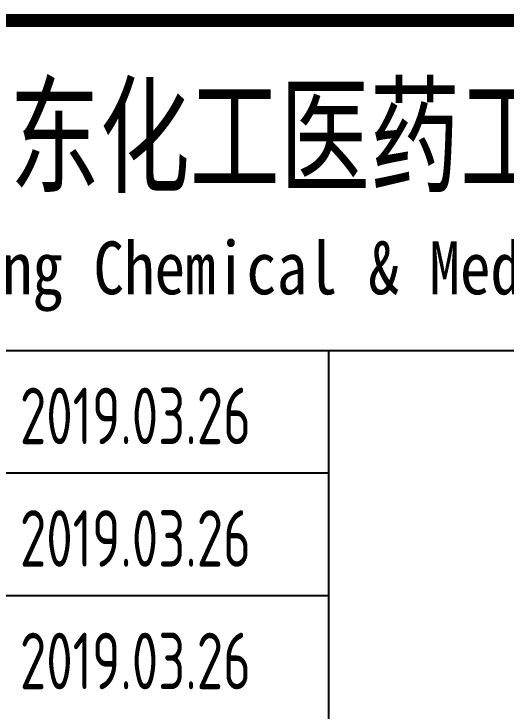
# Model space of a CAD drawing. Extents: x 4267484 to 4395158, y -674551 to -235742.
# Drawn here: x 4369988 to 4372597, y -482353 to -478656 of the extents above; entities that cross this region are included whole.
import ezdxf
from ezdxf.enums import TextEntityAlignment as Align

# ---------------------------------------------------------------- set-up
doc = ezdxf.new("R2010")
doc.units = 0
doc.header["$LTSCALE"] = 1000
doc.header["$MEASUREMENT"] = 0
doc.layers.get('0').update_dxf_attribs({"linetype": 'CONTINUOUS'})
doc.styles.add('AHD', font='sceie.shx', dxfattribs={"width": 0.7, "bigfont": 'sceic.shx'})
doc.styles.add('宋体', font='', dxfattribs={"width": 0.7})
doc.styles.get('宋体').set_extended_font_data('SimSun')

msp = doc.modelspace()

# ---------------------------------------------------------------- linework, layer by layer
for p, q in [((4366157.7, -480440.7), (4377157.7, -480440.7)), ((4371657.7, -483690.7), (4371657.7, -480440.7)), ((4371657.7, -483690.7), (4371657.7, -480440.7)), ((4366157.7, -481090.7), (4371657.7, -481090.7)), ((4366157.7, -481740.7), (4371657.7, -481740.7))]:
    msp.add_line(p, q)
at = {"const_width": 70}
msp.add_lwpolyline([(4384157.7, -478690.7), (4366157.7, -478690.7)], dxfattribs=at)

# ---------------------------------------------------------------- texts
for s, height, style, width, p in [('安徽华东化工医药工程有限责任公司', 500, '宋体', 0.7, (4372352.6, -479290.7)), ('Anhui Huadong Chemical & Medical Engineering Co.,Ltd', 280, '宋体', 0.85, (4372352.6, -480040.7)), ('2019.03.26', 300, 'AHD', 0.8, (4370632.5, -480787.4)), ('2019.03.26', 300, 'AHD', 0.8, (4370632.5, -481437.4)), ('2019.03.26', 300, 'AHD', 0.8, (4370632.5, -482087.4))]:
    msp.add_text(s, height=height, dxfattribs=dict(style=style, width=width)).set_placement(p, align=Align.MIDDLE)

doc.saveas('drawing.dxf')
